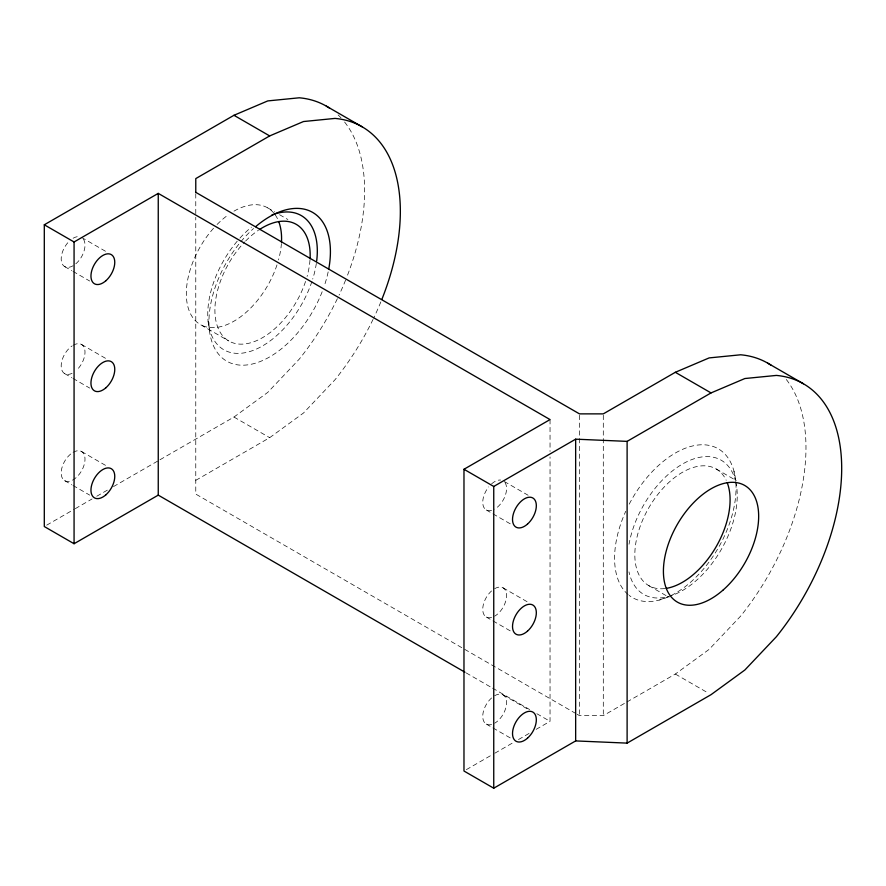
<?xml version="1.0" encoding="UTF-8"?>
<svg xmlns="http://www.w3.org/2000/svg" width="886" height="886" viewBox="0 0 886 886"><rect width="100%" height="100%" fill="white"/><g stroke="black" fill="none" stroke-linecap="round" stroke-linejoin="round"><path stroke-width="0.66" stroke-dasharray="4.43 3.32" d="M160.001 459.745L233.959 417.051L267.771 392.376L299.28 359.118A184.786 106.685 -60 0 0 338.507 296.301M195.773 480.345L269.676 437.673L303.499 413.009L335.008 379.74A184.786 106.685 -60 0 0 373.039 319.414M626.911 701.989L675.32 674.047L709.132 649.383L740.641 616.113A184.786 106.685 -60 0 0 785.971 379.053M46.681 525.165L74.125 509.328M75.31 508.642L92.011 498.995M96.784 496.238L107.516 490.047M113.486 486.602L158.804 460.432M466.346 769.657L493.624 753.908M494.809 753.222L513.78 742.269M518.52 739.533L529.197 733.364M536.163 729.344L550.04 721.326L550.04 456.954M577.096 714.249L579.477 715.622L603.3 715.622L625.726 702.676M659.594 599.977L668.288 596.577M267.638 207.833L274.782 211.964M279.544 214.711L287.872 219.518M716.143 468.96L736.388 480.644M81.512 237.415L107.715 252.543M504.267 481.486L528.089 495.241M213.526 228.278A67.358 38.895 -60 0 0 200.269 324.509L228.854 341.01M648.785 585.635L669.019 597.319M64.678 266.586L71.821 270.706M73.006 271.393L89.685 281.017M486.237 509.971L511.244 524.401M233.959 417.051L269.676 437.673M675.32 674.047L708.656 693.295M81.512 344.455L106.519 358.896M503.082 587.85L528.089 602.281M64.678 373.626L71.821 377.746M73.006 378.444L89.685 388.068M486.237 617.01L511.244 631.452M575.9 713.551L195.773 494.089L195.773 217.258M466.169 672.906L491.331 687.436M492.527 688.123L529.673 709.575M536.861 713.717L550.04 721.326M81.512 451.506L106.519 465.936M503.082 694.89L529.274 710.018M64.678 480.666L71.821 484.797M73.006 485.484L89.685 495.108M486.237 724.061L511.244 738.492M733.973 471.153L735.369 480.378A77.47 44.721 -60 0 0 681.367 464.696A77.47 44.721 -60 0 0 629.027 544.237M208.099 321.131L209.329 329.437M603.3 415.257L603.3 715.622M579.477 415.257L579.477 715.622M550.04 419.576L550.04 451.417M195.773 193.724L195.773 215.962M494.654 588.681A16.845 9.724 -60 0 1 506.57 595.558A16.845 9.724 -60 0 1 494.654 616.18M491.575 617.487A16.845 9.724 -60 0 1 482.748 609.302A16.845 9.724 -60 0 1 491.575 590.929M494.654 695.72A16.845 9.724 -60 0 1 506.57 702.598A16.845 9.724 -60 0 1 494.654 723.22M491.575 724.538A16.845 9.724 -60 0 1 482.748 716.353A16.845 9.724 -60 0 1 491.575 697.969M504.976 482.56A16.845 9.724 -60 0 1 494.654 509.14M491.575 510.447A16.845 9.724 -60 0 1 482.848 504.001A16.845 9.724 -60 0 1 488.707 486.912M491.575 483.878A16.845 9.724 -60 0 1 500.612 480.035M83.406 239.165A16.845 9.724 -60 0 1 78.123 261.558A16.845 9.724 -60 0 1 61.909 263.164A16.845 9.724 -60 0 1 70.016 240.494M73.095 238.245A16.845 9.724 -60 0 1 79.053 236.651M73.095 345.296A16.845 9.724 -60 0 1 84.901 350.435A16.845 9.724 -60 0 1 76.174 370.547M72.065 373.338A16.845 9.724 -60 0 1 61.189 365.918A16.845 9.724 -60 0 1 72.065 345.939M664.877 588.559A67.358 38.895 -60 0 1 648.286 508.708A67.358 38.895 -60 0 1 726.199 480.256M73.095 452.336A16.845 9.724 -60 0 1 83.572 466.568A16.845 9.724 -60 0 1 63.15 479.381A16.845 9.724 -60 0 1 72.065 452.99M629.204 504.156A85.887 49.583 -60 0 1 717.173 448.194A85.887 49.583 -60 0 1 717.095 549.94A85.887 49.583 -60 0 1 629.149 595.381M628.13 594.55A85.887 49.583 -60 0 1 625.737 511.288M309.989 260.052A67.358 38.895 -60 0 1 307.077 276.454M305.559 281.416A67.358 38.895 -60 0 1 227.846 340.39A67.358 38.895 -60 0 1 244.757 241.911M245.655 240.992A67.358 38.895 -60 0 1 258.391 230.271M316.346 263.397A77.47 44.721 -60 0 1 312.725 279.035M311.927 281.482A77.47 44.721 -60 0 1 223.715 349.715A77.47 44.721 -60 0 1 239.065 239.065M239.94 238.101A77.47 44.721 -60 0 1 251.402 227.17M233.959 211.167A67.358 38.895 -60 0 1 273.564 212.762M275.203 214.855A67.358 38.895 -60 0 1 278.226 220.315M281.405 243.561A67.358 38.895 -60 0 1 278.492 259.952M276.986 264.925A67.358 38.895 -60 0 1 200.269 324.509M217.07 224.49A67.358 38.895 -60 0 1 228.776 214.49M328.163 271.902A85.887 49.583 -60 0 1 324.066 286.588M322.172 291.738A85.887 49.583 -60 0 1 221.566 357.368A85.887 49.583 -60 0 1 253.562 228.488M338.109 114.936A184.786 106.685 -60 0 1 340.999 117.86M344.61 122.046A184.786 106.685 -60 0 1 347.113 276.277M345.629 280.02A184.786 106.685 -60 0 1 339.094 295.049M735.668 481.53A77.47 44.721 -60 0 1 694.912 581.703A77.47 44.721 -60 0 1 628.982 571.88M380.847 301.893A184.786 106.685 -60 0 1 373.637 318.174"/><path stroke-width="1.33" d="M464.973 672.219L158.251 495.13L74.07 543.727L44.3 526.539L44.3 224.789L233.959 115.291L267.771 100.915L299.28 97.792A184.786 106.685 -60 0 1 329.714 108.236M44.3 224.789L74.07 241.978L158.251 193.381L550.04 419.576L463.976 469.27L463.976 771.019L493.746 788.208L575.656 740.917L627.111 743.121L711.037 694.668L744.86 670.004L776.369 636.735A184.786 106.685 -60 0 0 776.369 375.42L744.86 378.532L711.037 392.919L627.111 441.372L575.656 439.168L493.746 486.458L463.976 469.27M381.855 299.402A184.786 106.685 -60 0 0 335.008 118.414L303.499 121.537L269.676 135.923L195.773 178.595L195.773 192.428M771.075 365.231A184.786 106.685 -60 0 0 740.641 354.788L709.132 357.911L675.32 372.297L603.3 413.873L579.477 413.873L195.773 192.34M326.347 106.143L362.064 126.764M767.708 363.149L803.425 383.771M233.959 115.291L269.676 135.923M675.32 372.297L711.037 392.919M627.111 441.372L627.111 743.121M575.656 439.168L575.656 740.917M493.746 486.458L493.746 788.208M158.251 193.381L158.251 495.13M74.07 241.978L74.07 543.727M727.218 482.648A67.358 38.895 -60 0 1 716.143 546.74A67.358 38.895 -60 0 1 666.183 588.382M255.622 226.683A85.887 49.583 -60 0 1 328.706 269.211M278.713 221.533A67.358 38.895 -60 0 1 281.482 242.31M259.432 229.574A67.358 38.895 -60 0 1 310.067 258.812M272.013 214.899A77.47 44.721 -60 0 1 316.69 260.883M527.513 631.12A16.845 9.724 -60 0 0 532.851 605.038A16.845 9.724 -60 0 0 512.928 622.703A16.845 9.724 -60 0 0 527.513 631.12M527.513 738.16A16.845 9.724 -60 0 0 532.851 712.078A16.845 9.724 -60 0 0 512.928 729.743A16.845 9.724 -60 0 0 527.513 738.16M105.943 280.685A16.845 9.724 -60 0 0 111.282 254.603A16.845 9.724 -60 0 0 91.358 272.268A16.845 9.724 -60 0 0 105.943 280.685M723.364 589.799A67.358 38.895 -60 0 0 744.716 485.462A67.358 38.895 -60 0 0 665.032 556.12A67.358 38.895 -60 0 0 723.364 589.799M105.943 494.776A16.845 9.724 -60 0 0 111.282 468.694A16.845 9.724 -60 0 0 91.358 486.359A16.845 9.724 -60 0 0 105.943 494.776M105.943 387.736A16.845 9.724 -60 0 0 111.282 361.643A16.845 9.724 -60 0 0 91.358 379.308A16.845 9.724 -60 0 0 105.943 387.736M527.513 524.069A16.845 9.724 -60 0 0 532.851 497.987A16.845 9.724 -60 0 0 512.928 515.652A16.845 9.724 -60 0 0 527.513 524.069"/></g></svg>
